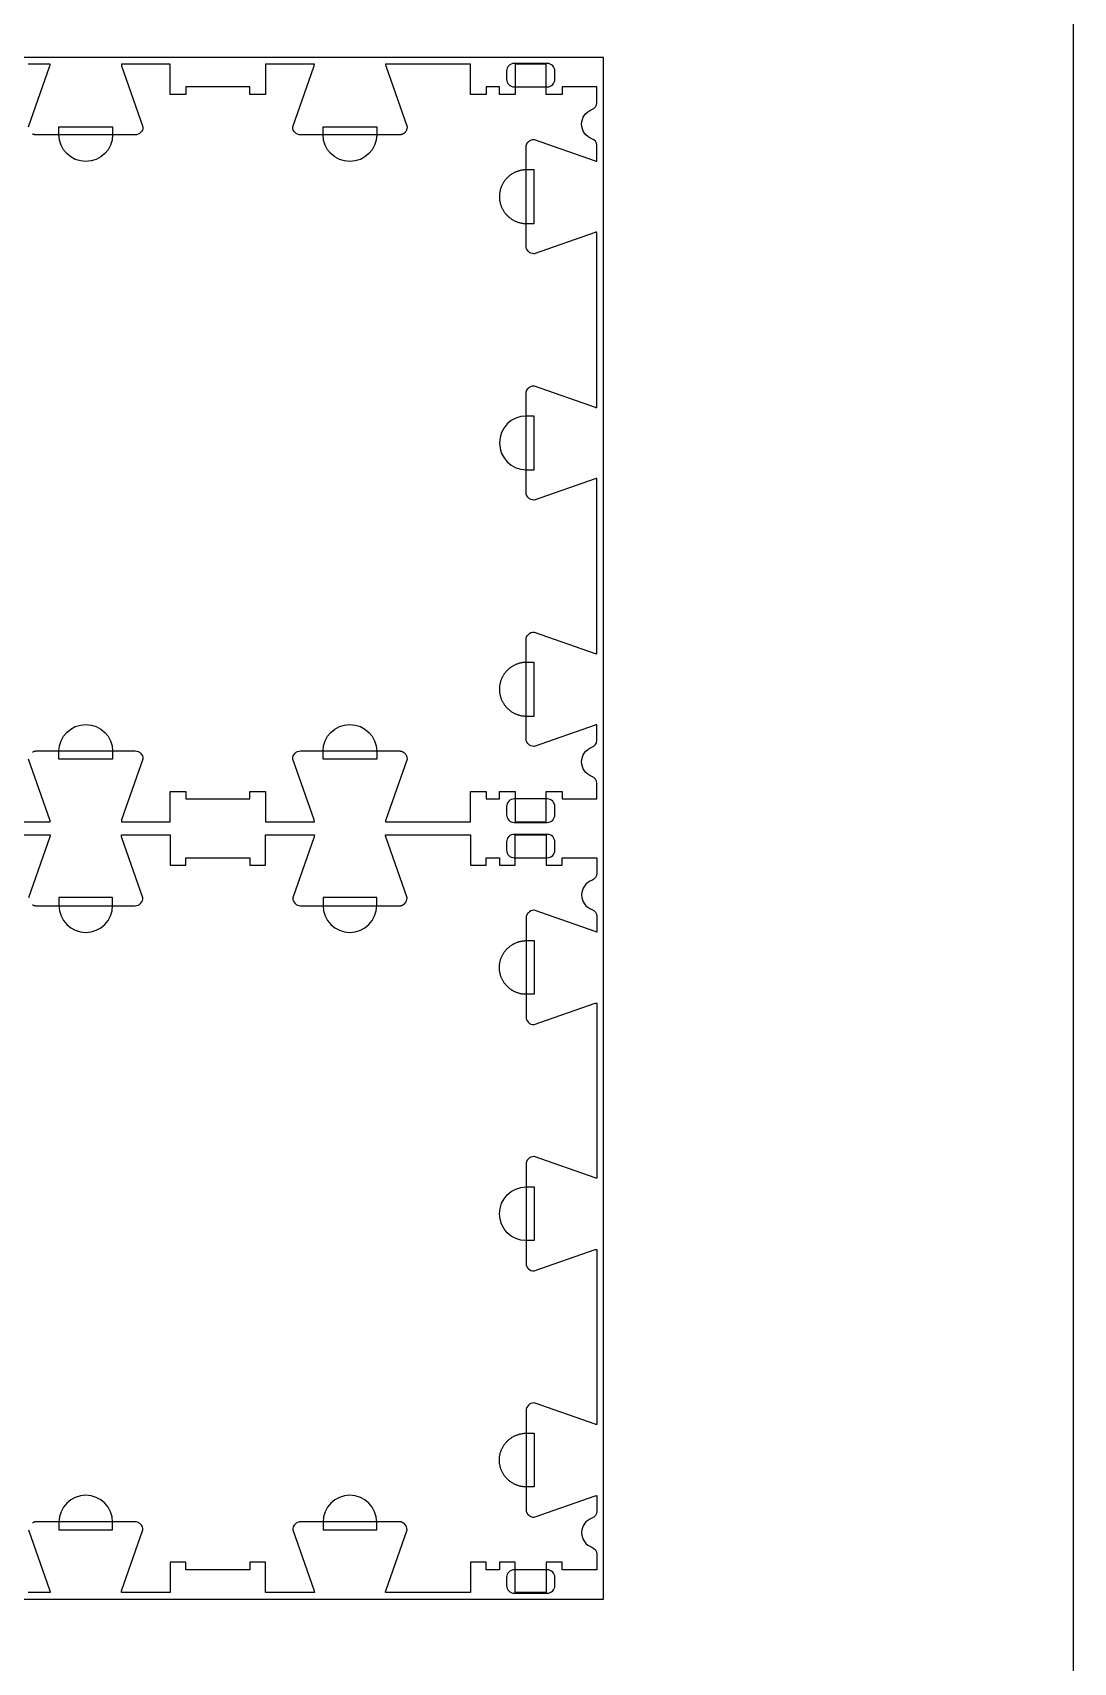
# Model space of a CAD drawing. Extents: x 0 to 4485, y 0 to 10771.
# Drawn here: x 2360 to 3183, y 5619 to 6909 of the extents above; entities that cross this region are included whole.
import ezdxf

# ---------------------------------------------------------------- set-up
doc = ezdxf.new("R2010")
doc.units = 0
for name, color, linetype in [('0_SHEET_SPRUCEPLY_2440X122', 1, 'CONTINUOUS'), ('4_ANYTOOL_CUTTHROUGH_OUTSI', 5, 'CONTINUOUS'), ('5_ANYTOOL_HALF_MILL_9MM_IN', 3, 'CONTINUOUS'), ('DONOTCUT', 7, 'CONTINUOUS')]:
    doc.layers.add(name, color=color, linetype=linetype)

msp = doc.modelspace()

# ---------------------------------------------------------------- linework, layer by layer
at = {"layer": '0_SHEET_SPRUCEPLY_2440X122'}
msp.add_lwpolyline([(371.7, 6889.4), (371.7, 5669.4), (2811.7, 5669.4), (2811.7, 6889.4)], close=True, dxfattribs=at)
at = {"layer": '4_ANYTOOL_CUTTHROUGH_OUTSI', "color": 5}
for points in [[(2357, 6834.5), (2373.9, 6882.8), (2373.9, 6882.8, 0.061485), (2374.1, 6884.2), (2356.7, 6884.2)], [(2360.2, 6339.9), (2360.3, 6339.9), (2360.4, 6340), (2360.6, 6340.1), (2360.7, 6340.1), (2360.9, 6340.2), (2361, 6340.3), (2361.1, 6340.3), (2361.3, 6340.4), (2361.4, 6340.4), (2361.6, 6340.4), (2361.7, 6340.5), (2361.9, 6340.5), (2362, 6340.6), (2362.2, 6340.6), (2362.3, 6340.6), (2362.5, 6340.6), (2362.6, 6340.6), (2362.8, 6340.7), (2362.9, 6340.7), (2363.1, 6340.7), (2363.2, 6340.7), (2441.2, 6340.7, -0.414214), (2447.5, 6334.4), (2447.5, 6334.4), (2447.5, 6334.3), (2430.6, 6286.1), (2430.6, 6286.1, 0.061485), (2430.4, 6284.7), (2469, 6284.7), (2469, 6308.7), (2481.5, 6308.7), (2481.5, 6302.7), (2532, 6302.7), (2532, 6308.7), (2544.5, 6308.7), (2544.5, 6284.7), (2583.1, 6284.7), (2583.1, 6284.7, 0.061485), (2582.8, 6286.1), (2565.9, 6334.3), (2565.9, 6334.4), (2565.9, 6334.4), (2565.9, 6334.4, -0.414214), (2572.2, 6340.7), (2650.2, 6340.7), (2650.3, 6340.7), (2650.5, 6340.7), (2650.6, 6340.7), (2650.8, 6340.6), (2650.9, 6340.6), (2651.1, 6340.6), (2651.2, 6340.6), (2651.4, 6340.6), (2651.5, 6340.5), (2651.7, 6340.5), (2651.8, 6340.4), (2652, 6340.4), (2652.1, 6340.4), (2652.3, 6340.3), (2652.4, 6340.3), (2652.5, 6340.2), (2652.7, 6340.1), (2652.8, 6340.1), (2653, 6340), (2653.1, 6339.9), (2653.2, 6339.9), (2653.4, 6339.8), (2653.5, 6339.7), (2653.6, 6339.6), (2653.8, 6339.5), (2653.9, 6339.4), (2654, 6339.3), (2654.1, 6339.2), (2654.2, 6339.1), (2654.4, 6339), (2654.5, 6338.9), (2654.6, 6338.8, -0.198912), (2656.4, 6334.4), (2656.4, 6334.4), (2656.4, 6334.3), (2639.5, 6286.1), (2639.5, 6286.1, 0.061485), (2639.3, 6284.7), (2706.5, 6284.7), (2706.5, 6308.7), (2719, 6308.7), (2719, 6302.7), (2729.5, 6302.7), (2729.5, 6308.7), (2742, 6308.7), (2742, 6284.7), (2766.5, 6284.7), (2766.5, 6308.7), (2779, 6308.7), (2779, 6302.7), (2806.5, 6302.7), (2806.5, 6315.1), (2806.5, 6315.1, 0.317837), (2802.6, 6320.5, -0.707107), (2802.6, 6343.6, 0.317837), (2806.5, 6349), (2806.5, 6361.4, 0.061485), (2805.1, 6361.2), (2756.8, 6344.3), (2756.7, 6344.3), (2756.7, 6344.3), (2756.7, 6344.3, -0.198912), (2752.3, 6346.1), (2752.2, 6346.2), (2752.1, 6346.3), (2752, 6346.4), (2751.9, 6346.5), (2751.8, 6346.7), (2751.7, 6346.8), (2751.6, 6346.9), (2751.5, 6347), (2751.4, 6347.2), (2751.3, 6347.3), (2751.3, 6347.4), (2751.2, 6347.6), (2751.1, 6347.7), (2751.1, 6347.8), (2751, 6348), (2750.9, 6348.1), (2750.9, 6348.3), (2750.8, 6348.4), (2750.8, 6348.6), (2750.7, 6348.7), (2750.7, 6348.9), (2750.6, 6349), (2750.6, 6349.2), (2750.6, 6349.3), (2750.5, 6349.5), (2750.5, 6349.6), (2750.5, 6349.8), (2750.5, 6349.9), (2750.5, 6350.1), (2750.5, 6350.2), (2750.5, 6350.4), (2750.5, 6350.5), (2750.5, 6428.5, -0.414214), (2756.7, 6434.8), (2756.7, 6434.8), (2756.8, 6434.8), (2805.1, 6417.9), (2805.1, 6417.9, 0.061485), (2806.5, 6417.6), (2806.5, 6556.3, 0.061485), (2805.1, 6556.1), (2756.8, 6539.2), (2756.7, 6539.2), (2756.7, 6539.2), (2756.7, 6539.2, -0.198912), (2752.3, 6541), (2752.2, 6541.1), (2752.1, 6541.2), (2752, 6541.3), (2751.9, 6541.4), (2751.8, 6541.6), (2751.7, 6541.7), (2751.6, 6541.8), (2751.5, 6541.9), (2751.4, 6542.1), (2751.3, 6542.2), (2751.3, 6542.3), (2751.2, 6542.5), (2751.1, 6542.6), (2751.1, 6542.7), (2751, 6542.9), (2750.9, 6543), (2750.9, 6543.2), (2750.8, 6543.3), (2750.8, 6543.5), (2750.7, 6543.6), (2750.7, 6543.8), (2750.6, 6543.9), (2750.6, 6544.1), (2750.6, 6544.2), (2750.5, 6544.4), (2750.5, 6544.5), (2750.5, 6544.7), (2750.5, 6544.8), (2750.5, 6545), (2750.5, 6545.1), (2750.5, 6545.3), (2750.5, 6545.4), (2750.5, 6623.4), (2750.5, 6623.6), (2750.5, 6623.7), (2750.5, 6623.9), (2750.5, 6624), (2750.5, 6624.2), (2750.5, 6624.3), (2750.5, 6624.5), (2750.6, 6624.6), (2750.6, 6624.8), (2750.6, 6624.9), (2750.7, 6625.1), (2750.7, 6625.2), (2750.8, 6625.4), (2750.8, 6625.5), (2750.9, 6625.7), (2750.9, 6625.8), (2751, 6626), (2751.1, 6626.1), (2751.1, 6626.2), (2751.2, 6626.4), (2751.3, 6626.5), (2751.3, 6626.6), (2751.4, 6626.8), (2751.5, 6626.9), (2751.6, 6627), (2751.7, 6627.2), (2751.8, 6627.3), (2751.9, 6627.4), (2752, 6627.5), (2752.1, 6627.6), (2752.2, 6627.7), (2752.3, 6627.8, -0.198912), (2756.7, 6629.7), (2756.7, 6629.7), (2756.8, 6629.7), (2805.1, 6612.8), (2805.1, 6612.8, 0.061485), (2806.5, 6612.5), (2806.5, 6751.2, 0.061485), (2805.1, 6751), (2756.8, 6734.1), (2756.7, 6734.1), (2756.7, 6734.1), (2756.7, 6734.1, -0.414214), (2750.5, 6740.3), (2750.5, 6818.3), (2750.5, 6818.5), (2750.5, 6818.6), (2750.5, 6818.8), (2750.5, 6818.9), (2750.5, 6819.1), (2750.5, 6819.2), (2750.5, 6819.4), (2750.6, 6819.5), (2750.6, 6819.7), (2750.6, 6819.8), (2750.7, 6820), (2750.7, 6820.1), (2750.8, 6820.3), (2750.8, 6820.4), (2750.9, 6820.6), (2750.9, 6820.7), (2751, 6820.9), (2751.1, 6821), (2751.1, 6821.1), (2751.2, 6821.3), (2751.3, 6821.4), (2751.3, 6821.5), (2751.4, 6821.7), (2751.5, 6821.8), (2751.6, 6821.9), (2751.7, 6822.1), (2751.8, 6822.2), (2751.9, 6822.3), (2752, 6822.4), (2752.1, 6822.5), (2752.2, 6822.6), (2752.3, 6822.7, -0.198912), (2756.7, 6824.6), (2756.7, 6824.6), (2756.8, 6824.6), (2805.1, 6807.7), (2805.1, 6807.7, 0.061485), (2806.5, 6807.4), (2806.5, 6819.8, 0.317837), (2802.6, 6825.2, -0.707107), (2802.6, 6848.3, 0.317837), (2806.5, 6853.8), (2806.5, 6866.2), (2779, 6866.2), (2779, 6860.2), (2766.5, 6860.2), (2766.5, 6884.2), (2742, 6884.2), (2742, 6860.2), (2729.5, 6860.2), (2729.5, 6866.2), (2719, 6866.2), (2719, 6860.2), (2706.5, 6860.2), (2706.5, 6884.2), (2639.3, 6884.2), (2639.3, 6884.2, 0.061485), (2639.5, 6882.8), (2656.4, 6834.5), (2656.4, 6834.5), (2656.4, 6834.4), (2656.4, 6834.4, -0.198912), (2654.6, 6830), (2654.5, 6829.9), (2654.4, 6829.8), (2654.2, 6829.7), (2654.1, 6829.6), (2654, 6829.5), (2653.9, 6829.4), (2653.8, 6829.3), (2653.6, 6829.2), (2653.5, 6829.1), (2653.4, 6829.1), (2653.2, 6829), (2653.1, 6828.9), (2653, 6828.8), (2652.8, 6828.8), (2652.7, 6828.7), (2652.5, 6828.6), (2652.4, 6828.6), (2652.3, 6828.5), (2652.1, 6828.5), (2652, 6828.4), (2651.8, 6828.4), (2651.7, 6828.4), (2651.5, 6828.3), (2651.4, 6828.3), (2651.2, 6828.3), (2651.1, 6828.2), (2650.9, 6828.2), (2650.8, 6828.2), (2650.6, 6828.2), (2650.5, 6828.2), (2650.3, 6828.2), (2650.2, 6828.2), (2572.2, 6828.2, -0.414214), (2565.9, 6834.4), (2565.9, 6834.5), (2565.9, 6834.5), (2582.8, 6882.8), (2582.8, 6882.8, 0.061485), (2583.1, 6884.2), (2544.5, 6884.2), (2544.5, 6860.2), (2532, 6860.2), (2532, 6866.2), (2481.5, 6866.2), (2481.5, 6860.2), (2469, 6860.2), (2469, 6884.2), (2430.4, 6884.2), (2430.4, 6884.2, 0.061485), (2430.6, 6882.8), (2447.5, 6834.5), (2447.5, 6834.5), (2447.5, 6834.4), (2447.5, 6834.4, -0.414214), (2441.2, 6828.2), (2363.2, 6828.2), (2363.1, 6828.2), (2362.9, 6828.2), (2362.8, 6828.2), (2362.6, 6828.2), (2362.5, 6828.2), (2362.3, 6828.2), (2362.2, 6828.3), (2362, 6828.3), (2361.9, 6828.3), (2361.7, 6828.4), (2361.6, 6828.4), (2361.4, 6828.4), (2361.3, 6828.5), (2361.1, 6828.5), (2361, 6828.6), (2360.9, 6828.6), (2360.7, 6828.7), (2360.6, 6828.8), (2360.4, 6828.8), (2360.3, 6828.9), (2360.2, 6829)], [(2307, 6284.7), (2374.1, 6284.7), (2374.1, 6284.7, 0.061485), (2373.9, 6286.1), (2357, 6334.3)], [(2307, 6274.2), (2374.1, 6274.2), (2374.1, 6274.2, -0.061485), (2373.9, 6272.8), (2357, 6224.5)], [(2360.2, 6219), (2360.3, 6218.9), (2360.4, 6218.8), (2360.6, 6218.8), (2360.7, 6218.7), (2360.9, 6218.6), (2361, 6218.6), (2361.1, 6218.5), (2361.3, 6218.5), (2361.4, 6218.4), (2361.6, 6218.4), (2361.7, 6218.4), (2361.9, 6218.3), (2362, 6218.3), (2362.2, 6218.3), (2362.3, 6218.2), (2362.5, 6218.2), (2362.6, 6218.2), (2362.8, 6218.2), (2362.9, 6218.2), (2363.1, 6218.2), (2363.2, 6218.2), (2441.2, 6218.2, 0.414214), (2447.5, 6224.4), (2447.5, 6224.5), (2447.5, 6224.5), (2430.6, 6272.8), (2430.6, 6272.8, -0.061485), (2430.4, 6274.2), (2469, 6274.2), (2469, 6250.2), (2481.5, 6250.2), (2481.5, 6256.2), (2532, 6256.2), (2532, 6250.2), (2544.5, 6250.2), (2544.5, 6274.2), (2583.1, 6274.2), (2583.1, 6274.2, -0.061485), (2582.8, 6272.8), (2565.9, 6224.5), (2565.9, 6224.5), (2565.9, 6224.4), (2565.9, 6224.4, 0.414214), (2572.2, 6218.2), (2650.2, 6218.2), (2650.3, 6218.2), (2650.5, 6218.2), (2650.6, 6218.2), (2650.8, 6218.2), (2650.9, 6218.2), (2651.1, 6218.2), (2651.2, 6218.3), (2651.4, 6218.3), (2651.5, 6218.3), (2651.7, 6218.4), (2651.8, 6218.4), (2652, 6218.4), (2652.1, 6218.5), (2652.3, 6218.5), (2652.4, 6218.6), (2652.5, 6218.6), (2652.7, 6218.7), (2652.8, 6218.8), (2653, 6218.8), (2653.1, 6218.9), (2653.2, 6219), (2653.4, 6219.1), (2653.5, 6219.1), (2653.6, 6219.2), (2653.8, 6219.3), (2653.9, 6219.4), (2654, 6219.5), (2654.1, 6219.6), (2654.2, 6219.7), (2654.4, 6219.8), (2654.5, 6219.9), (2654.6, 6220, 0.198912), (2656.4, 6224.4), (2656.4, 6224.5), (2656.4, 6224.5), (2639.5, 6272.8), (2639.5, 6272.8, -0.061485), (2639.3, 6274.2), (2706.5, 6274.2), (2706.5, 6250.2), (2719, 6250.2), (2719, 6256.2), (2729.5, 6256.2), (2729.5, 6250.2), (2742, 6250.2), (2742, 6274.2), (2766.5, 6274.2), (2766.5, 6250.2), (2779, 6250.2), (2779, 6256.2), (2806.5, 6256.2), (2806.5, 6243.8), (2806.5, 6243.8, -0.317837), (2802.6, 6238.3, 0.707107), (2802.6, 6215.2, -0.317837), (2806.5, 6209.8), (2806.5, 6197.4, -0.061485), (2805.1, 6197.7), (2756.8, 6214.6), (2756.7, 6214.6), (2756.7, 6214.6), (2756.7, 6214.6, 0.198912), (2752.3, 6212.7), (2752.2, 6212.6), (2752.1, 6212.5), (2752, 6212.4), (2751.9, 6212.3), (2751.8, 6212.2), (2751.7, 6212.1), (2751.6, 6211.9), (2751.5, 6211.8), (2751.4, 6211.7), (2751.3, 6211.5), (2751.3, 6211.4), (2751.2, 6211.3), (2751.1, 6211.1), (2751.1, 6211), (2751, 6210.9), (2750.9, 6210.7), (2750.9, 6210.6), (2750.8, 6210.4), (2750.8, 6210.3), (2750.7, 6210.1), (2750.7, 6210), (2750.6, 6209.8), (2750.6, 6209.7), (2750.6, 6209.5), (2750.5, 6209.4), (2750.5, 6209.2), (2750.5, 6209.1), (2750.5, 6208.9), (2750.5, 6208.8), (2750.5, 6208.6), (2750.5, 6208.5), (2750.5, 6208.3), (2750.5, 6130.3, 0.414214), (2756.7, 6124.1), (2756.7, 6124.1), (2756.8, 6124.1), (2805.1, 6141), (2805.1, 6141, -0.061485), (2806.5, 6141.2), (2806.5, 6002.5, -0.061485), (2805.1, 6002.8), (2756.8, 6019.7), (2756.7, 6019.7), (2756.7, 6019.7), (2756.7, 6019.7, 0.198912), (2752.3, 6017.8), (2752.2, 6017.7), (2752.1, 6017.6), (2752, 6017.5), (2751.9, 6017.4), (2751.8, 6017.3), (2751.7, 6017.2), (2751.6, 6017), (2751.5, 6016.9), (2751.4, 6016.8), (2751.3, 6016.6), (2751.3, 6016.5), (2751.2, 6016.4), (2751.1, 6016.2), (2751.1, 6016.1), (2751, 6016), (2750.9, 6015.8), (2750.9, 6015.7), (2750.8, 6015.5), (2750.8, 6015.4), (2750.7, 6015.2), (2750.7, 6015.1), (2750.6, 6014.9), (2750.6, 6014.8), (2750.6, 6014.6), (2750.5, 6014.5), (2750.5, 6014.3), (2750.5, 6014.2), (2750.5, 6014), (2750.5, 6013.9), (2750.5, 6013.7), (2750.5, 6013.6), (2750.5, 6013.4), (2750.5, 5935.4), (2750.5, 5935.3), (2750.5, 5935.1), (2750.5, 5935), (2750.5, 5934.8), (2750.5, 5934.7), (2750.5, 5934.5), (2750.5, 5934.4), (2750.6, 5934.2), (2750.6, 5934.1), (2750.6, 5933.9), (2750.7, 5933.8), (2750.7, 5933.6), (2750.8, 5933.5), (2750.8, 5933.3), (2750.9, 5933.2), (2750.9, 5933), (2751, 5932.9), (2751.1, 5932.7), (2751.1, 5932.6), (2751.2, 5932.5), (2751.3, 5932.3), (2751.3, 5932.2), (2751.4, 5932.1), (2751.5, 5931.9), (2751.6, 5931.8), (2751.7, 5931.7), (2751.8, 5931.6), (2751.9, 5931.4), (2752, 5931.3), (2752.1, 5931.2), (2752.2, 5931.1), (2752.3, 5931, 0.198912), (2756.7, 5929.2), (2756.7, 5929.2), (2756.8, 5929.2), (2805.1, 5946.1), (2805.1, 5946.1, -0.061485), (2806.5, 5946.3), (2806.5, 5807.6, -0.061485), (2805.1, 5807.9), (2756.8, 5824.8), (2756.7, 5824.8), (2756.7, 5824.8), (2756.7, 5824.8, 0.414214), (2750.5, 5818.5), (2750.5, 5740.5), (2750.5, 5740.4), (2750.5, 5740.2), (2750.5, 5740.1), (2750.5, 5739.9), (2750.5, 5739.8), (2750.5, 5739.6), (2750.5, 5739.5), (2750.6, 5739.3), (2750.6, 5739.2), (2750.6, 5739), (2750.7, 5738.9), (2750.7, 5738.7), (2750.8, 5738.6), (2750.8, 5738.4), (2750.9, 5738.3), (2750.9, 5738.1), (2751, 5738), (2751.1, 5737.8), (2751.1, 5737.7), (2751.2, 5737.6), (2751.3, 5737.4), (2751.3, 5737.3), (2751.4, 5737.2), (2751.5, 5737), (2751.6, 5736.9), (2751.7, 5736.8), (2751.8, 5736.7), (2751.9, 5736.5), (2752, 5736.4), (2752.1, 5736.3), (2752.2, 5736.2), (2752.3, 5736.1, 0.198912), (2756.7, 5734.3), (2756.7, 5734.3), (2756.8, 5734.3), (2805.1, 5751.2), (2805.1, 5751.2, -0.061485), (2806.5, 5751.4), (2806.5, 5739, -0.317837), (2802.6, 5733.6, 0.707107), (2802.6, 5710.5, -0.317837), (2806.5, 5705.1), (2806.5, 5692.7), (2779, 5692.7), (2779, 5698.7), (2766.5, 5698.7), (2766.5, 5674.7), (2742, 5674.7), (2742, 5698.7), (2729.5, 5698.7), (2729.5, 5692.7), (2719, 5692.7), (2719, 5698.7), (2706.7, 5698.7), (2706.5, 5698.7), (2706.5, 5674.7), (2639.3, 5674.7), (2639.3, 5674.7, -0.061485), (2639.5, 5676.1), (2656.4, 5724.3), (2656.4, 5724.4), (2656.4, 5724.4), (2656.4, 5724.4, 0.198912), (2654.6, 5728.8), (2654.5, 5728.9), (2654.4, 5729), (2654.2, 5729.1), (2654.1, 5729.2), (2654, 5729.3), (2653.9, 5729.4), (2653.8, 5729.5), (2653.6, 5729.6), (2653.5, 5729.7), (2653.4, 5729.8), (2653.2, 5729.9), (2653.1, 5729.9), (2653, 5730), (2652.8, 5730.1), (2652.7, 5730.1), (2652.5, 5730.2), (2652.4, 5730.3), (2652.3, 5730.3), (2652.1, 5730.4), (2652, 5730.4), (2651.8, 5730.4), (2651.7, 5730.5), (2651.5, 5730.5), (2651.4, 5730.6), (2651.2, 5730.6), (2651.1, 5730.6), (2650.9, 5730.6), (2650.8, 5730.6), (2650.6, 5730.7), (2650.5, 5730.7), (2650.3, 5730.7), (2650.2, 5730.7), (2572.2, 5730.7, 0.414214), (2565.9, 5724.4), (2565.9, 5724.4), (2565.9, 5724.3), (2582.8, 5676.1), (2582.8, 5676.1, -0.061485), (2583.1, 5674.7), (2544.5, 5674.7), (2544.5, 5698.7), (2532, 5698.7), (2532, 5692.7), (2481.5, 5692.7), (2481.5, 5698.7), (2469, 5698.7), (2469, 5674.7), (2430.4, 5674.7), (2430.4, 5674.7, -0.061485), (2430.6, 5676.1), (2447.5, 5724.3), (2447.5, 5724.4), (2447.5, 5724.4), (2447.5, 5724.4, 0.414214), (2441.2, 5730.7), (2363.2, 5730.7), (2363.1, 5730.7), (2362.9, 5730.7), (2362.8, 5730.7), (2362.6, 5730.6), (2362.5, 5730.6), (2362.3, 5730.6), (2362.2, 5730.6), (2362, 5730.6), (2361.9, 5730.5), (2361.7, 5730.5), (2361.6, 5730.4), (2361.4, 5730.4), (2361.3, 5730.4), (2361.1, 5730.3), (2361, 5730.3), (2360.9, 5730.2), (2360.7, 5730.1), (2360.6, 5730.1), (2360.4, 5730), (2360.3, 5729.9), (2360.2, 5729.9)], [(2357, 5724.3), (2373.9, 5676.1), (2373.9, 5676.1, -0.061485), (2374.1, 5674.7), (2356.7, 5674.7)]]:
    msp.add_lwpolyline(points, format="xyb", dxfattribs=at)
at = {"layer": '5_ANYTOOL_HALF_MILL_9MM_IN'}
for points in [[(2741.1, 6884.7, 0.414214), (2735.1, 6878.7), (2735.1, 6872.2, 0.414214), (2741.1, 6866.2), (2767.3, 6866.2, 0.414214), (2773.3, 6872.2), (2773.3, 6878.7, 0.414214), (2767.3, 6884.7)], [(2423.5, 6828.4, -1), (2381, 6828.4), (2381, 6828.7), (2381, 6834.7), (2423.5, 6834.7), (2423.5, 6828.7), (2423.5, 6828.4)], [(2632.4, 6828.4, -1), (2589.9, 6828.4), (2589.9, 6828.7), (2589.9, 6834.7), (2632.4, 6834.7), (2632.4, 6828.7), (2632.4, 6828.4)], [(2750.7, 6605.7, 1), (2750.7, 6563.2), (2751, 6563.2), (2757, 6563.2), (2757, 6605.7), (2751, 6605.7), (2750.7, 6605.7)], [(2381, 6340.4, -1), (2423.5, 6340.4), (2423.5, 6340.2), (2423.5, 6334.2), (2381, 6334.2), (2381, 6340.2), (2381, 6340.4)], [(2589.9, 6340.4, -1), (2632.4, 6340.4), (2632.4, 6340.2), (2632.4, 6334.2), (2589.9, 6334.2), (2589.9, 6340.2), (2589.9, 6340.4)], [(2741.1, 6302.7, 0.414214), (2735.1, 6296.7), (2735.1, 6290.2, 0.414214), (2741.1, 6284.2), (2767.3, 6284.2, 0.414214), (2773.3, 6290.2), (2773.3, 6296.7, 0.414214), (2767.3, 6302.7)], [(2741.1, 6274.7, 0.414214), (2735.1, 6268.7), (2735.1, 6262.2, 0.414214), (2741.1, 6256.2), (2767.3, 6256.2, 0.414214), (2773.3, 6262.2), (2773.3, 6268.7, 0.414214), (2767.3, 6274.7)], [(2381, 6218.4, 1), (2423.5, 6218.4), (2423.5, 6218.7), (2423.5, 6224.7), (2381, 6224.7), (2381, 6218.7), (2381, 6218.4)], [(2589.9, 6218.4, 1), (2632.4, 6218.4), (2632.4, 6218.7), (2632.4, 6224.7), (2589.9, 6224.7), (2589.9, 6218.7), (2589.9, 6218.4)], [(2750.7, 5953.2, -1), (2750.7, 5995.7), (2751, 5995.7), (2757, 5995.7), (2757, 5953.2), (2751, 5953.2), (2750.7, 5953.2)], [(2423.5, 5730.4, 1), (2381, 5730.4), (2381, 5730.2), (2381, 5724.2), (2423.5, 5724.2), (2423.5, 5730.2), (2423.5, 5730.4)], [(2632.4, 5730.4, 1), (2589.9, 5730.4), (2589.9, 5730.2), (2589.9, 5724.2), (2632.4, 5724.2), (2632.4, 5730.2), (2632.4, 5730.4)], [(2741.1, 5692.7, 0.414214), (2735.1, 5686.7), (2735.1, 5680.2, 0.414214), (2741.1, 5674.2), (2767.3, 5674.2, 0.414214), (2773.3, 5680.2), (2773.3, 5686.7, 0.414214), (2767.3, 5692.7)]]:
    msp.add_lwpolyline(points, format="xyb", close=True, dxfattribs=at)
for points in [[(2750.7, 6800.6), (2750.2, 6800.6), (2749.8, 6800.6), (2749.3, 6800.5), (2748.8, 6800.5), (2748.3, 6800.4), (2747.8, 6800.4), (2747.3, 6800.3), (2746.8, 6800.2), (2746.3, 6800.1), (2745.8, 6800), (2745.4, 6799.9), (2744.9, 6799.8), (2744.4, 6799.6), (2743.9, 6799.4), (2743.4, 6799.3), (2742.9, 6799.1), (2742.4, 6798.9), (2741.9, 6798.7), (2741.4, 6798.4), (2740.9, 6798.2), (2740.5, 6797.9), (2740, 6797.7), (2739.5, 6797.4), (2739.1, 6797.1), (2738.6, 6796.8), (2738.2, 6796.5), (2737.7, 6796.2), (2737.3, 6795.8), (2736.9, 6795.5), (2736.5, 6795.1), (2736.1, 6794.7), (2735.7, 6794.3), (2735.3, 6794), (2734.9, 6793.6), (2734.6, 6793.1), (2734.2, 6792.7), (2733.9, 6792.3), (2733.5, 6791.8), (2733.2, 6791.4), (2732.9, 6791), (2732.6, 6790.5), (2732.3, 6790), (2732.1, 6789.6), (2731.8, 6789.1), (2731.6, 6788.6), (2731.4, 6788.1), (2731.1, 6787.6), (2730.9, 6787.1), (2730.8, 6786.7), (2730.6, 6786.2), (2730.4, 6785.7), (2730.3, 6785.2), (2730.1, 6784.7), (2730, 6784.2), (2729.9, 6783.7), (2729.8, 6783.2), (2729.7, 6782.7), (2729.6, 6782.2), (2729.6, 6781.7), (2729.5, 6781.2), (2729.5, 6780.7), (2729.5, 6780.3), (2729.5, 6779.8), (2729.5, 6779.3), (2729.5, 6778.9), (2729.5, 6778.4), (2729.5, 6777.9), (2729.5, 6777.4), (2729.6, 6776.9), (2729.6, 6776.4), (2729.7, 6775.9), (2729.8, 6775.5), (2729.9, 6775), (2730, 6774.5), (2730.1, 6774), (2730.3, 6773.5), (2730.4, 6773), (2730.6, 6772.5), (2730.8, 6772), (2730.9, 6771.5), (2731.1, 6771), (2731.4, 6770.5), (2731.6, 6770), (2731.8, 6769.6), (2732.1, 6769.1), (2732.3, 6768.6), (2732.6, 6768.2), (2732.9, 6767.7), (2733.2, 6767.2), (2733.5, 6766.8), (2733.9, 6766.4), (2734.2, 6765.9), (2734.6, 6765.5), (2734.9, 6765.1), (2735.3, 6764.7), (2735.7, 6764.3), (2736.1, 6763.9), (2736.5, 6763.5), (2736.9, 6763.2), (2737.3, 6762.8), (2737.7, 6762.5), (2738.2, 6762.2), (2738.6, 6761.8), (2739.1, 6761.5), (2739.5, 6761.2), (2740, 6761), (2740.5, 6760.7), (2740.9, 6760.4), (2741.4, 6760.2), (2741.9, 6760), (2742.4, 6759.8), (2742.9, 6759.6), (2743.4, 6759.4), (2743.9, 6759.2), (2744.4, 6759), (2744.9, 6758.9), (2745.4, 6758.8), (2745.8, 6758.6), (2746.3, 6758.5), (2746.8, 6758.4), (2747.3, 6758.3), (2747.8, 6758.3), (2748.3, 6758.2), (2748.8, 6758.2), (2749.3, 6758.1), (2749.8, 6758.1), (2750.2, 6758.1), (2750.7, 6758.1), (2751, 6758.1), (2757, 6758.1), (2757, 6800.6), (2751, 6800.6), (2750.7, 6800.6)], [(2750.7, 6410.8), (2750.2, 6410.8), (2749.8, 6410.8), (2749.3, 6410.7), (2748.8, 6410.7), (2748.3, 6410.6), (2747.8, 6410.6), (2747.3, 6410.5), (2746.8, 6410.4), (2746.3, 6410.3), (2745.8, 6410.2), (2745.4, 6410.1), (2744.9, 6410), (2744.4, 6409.8), (2743.9, 6409.6), (2743.4, 6409.5), (2742.9, 6409.3), (2742.4, 6409.1), (2741.9, 6408.9), (2741.4, 6408.6), (2740.9, 6408.4), (2740.5, 6408.1), (2740, 6407.9), (2739.5, 6407.6), (2739.1, 6407.3), (2738.6, 6407), (2738.2, 6406.7), (2737.7, 6406.4), (2737.3, 6406), (2736.9, 6405.7), (2736.5, 6405.3), (2736.1, 6404.9), (2735.7, 6404.5), (2735.3, 6404.2), (2734.9, 6403.8), (2734.6, 6403.3), (2734.2, 6402.9), (2733.9, 6402.5), (2733.5, 6402), (2733.2, 6401.6), (2732.9, 6401.2), (2732.6, 6400.7), (2732.3, 6400.2), (2732.1, 6399.8), (2731.8, 6399.3), (2731.6, 6398.8), (2731.4, 6398.3), (2731.1, 6397.8), (2730.9, 6397.3), (2730.8, 6396.9), (2730.6, 6396.4), (2730.4, 6395.9), (2730.3, 6395.4), (2730.1, 6394.9), (2730, 6394.4), (2729.9, 6393.9), (2729.8, 6393.4), (2729.7, 6392.9), (2729.6, 6392.4), (2729.6, 6391.9), (2729.5, 6391.4), (2729.5, 6390.9), (2729.5, 6390.5), (2729.5, 6390), (2729.5, 6389.5), (2729.5, 6389.1), (2729.5, 6388.6), (2729.5, 6388.1), (2729.5, 6387.6), (2729.6, 6387.1), (2729.6, 6386.6), (2729.7, 6386.1), (2729.8, 6385.7), (2729.9, 6385.2), (2730, 6384.7), (2730.1, 6384.2), (2730.3, 6383.7), (2730.4, 6383.2), (2730.6, 6382.7), (2730.8, 6382.2), (2730.9, 6381.7), (2731.1, 6381.2), (2731.4, 6380.7), (2731.6, 6380.2), (2731.8, 6379.8), (2732.1, 6379.3), (2732.3, 6378.8), (2732.6, 6378.4), (2732.9, 6377.9), (2733.2, 6377.4), (2733.5, 6377), (2733.9, 6376.6), (2734.2, 6376.1), (2734.6, 6375.7), (2734.9, 6375.3), (2735.3, 6374.9), (2735.7, 6374.5), (2736.1, 6374.1), (2736.5, 6373.7), (2736.9, 6373.4), (2737.3, 6373), (2737.7, 6372.7), (2738.2, 6372.4), (2738.6, 6372), (2739.1, 6371.7), (2739.5, 6371.4), (2740, 6371.2), (2740.5, 6370.9), (2740.9, 6370.6), (2741.4, 6370.4), (2741.9, 6370.2), (2742.4, 6370), (2742.9, 6369.8), (2743.4, 6369.6), (2743.9, 6369.4), (2744.4, 6369.2), (2744.9, 6369.1), (2745.4, 6369), (2745.8, 6368.8), (2746.3, 6368.7), (2746.8, 6368.6), (2747.3, 6368.5), (2747.8, 6368.5), (2748.3, 6368.4), (2748.8, 6368.4), (2749.3, 6368.3), (2749.8, 6368.3), (2750.2, 6368.3), (2750.7, 6368.3), (2751, 6368.3), (2757, 6368.3), (2757, 6410.8), (2751, 6410.8), (2750.7, 6410.8)], [(2750.7, 6148.1), (2750.2, 6148.1), (2749.8, 6148.1), (2749.3, 6148.1), (2748.8, 6148.2), (2748.3, 6148.2), (2747.8, 6148.3), (2747.3, 6148.3), (2746.8, 6148.4), (2746.3, 6148.5), (2745.8, 6148.6), (2745.4, 6148.8), (2744.9, 6148.9), (2744.4, 6149), (2743.9, 6149.2), (2743.4, 6149.4), (2742.9, 6149.6), (2742.4, 6149.8), (2741.9, 6150), (2741.4, 6150.2), (2740.9, 6150.4), (2740.5, 6150.7), (2740, 6151), (2739.5, 6151.2), (2739.1, 6151.5), (2738.6, 6151.8), (2738.2, 6152.2), (2737.7, 6152.5), (2737.3, 6152.8), (2736.9, 6153.2), (2736.5, 6153.5), (2736.1, 6153.9), (2735.7, 6154.3), (2735.3, 6154.7), (2734.9, 6155.1), (2734.6, 6155.5), (2734.2, 6155.9), (2733.9, 6156.4), (2733.5, 6156.8), (2733.2, 6157.2), (2732.9, 6157.7), (2732.6, 6158.2), (2732.3, 6158.6), (2732.1, 6159.1), (2731.8, 6159.6), (2731.6, 6160), (2731.4, 6160.5), (2731.1, 6161), (2730.9, 6161.5), (2730.8, 6162), (2730.6, 6162.5), (2730.4, 6163), (2730.3, 6163.5), (2730.1, 6164), (2730, 6164.5), (2729.9, 6165), (2729.8, 6165.5), (2729.7, 6165.9), (2729.6, 6166.4), (2729.6, 6166.9), (2729.5, 6167.4), (2729.5, 6167.9), (2729.5, 6168.4), (2729.5, 6168.9), (2729.5, 6169.3), (2729.5, 6169.8), (2729.5, 6170.3), (2729.5, 6170.7), (2729.5, 6171.2), (2729.6, 6171.7), (2729.6, 6172.2), (2729.7, 6172.7), (2729.8, 6173.2), (2729.9, 6173.7), (2730, 6174.2), (2730.1, 6174.7), (2730.3, 6175.2), (2730.4, 6175.7), (2730.6, 6176.2), (2730.8, 6176.7), (2730.9, 6177.1), (2731.1, 6177.6), (2731.4, 6178.1), (2731.6, 6178.6), (2731.8, 6179.1), (2732.1, 6179.6), (2732.3, 6180), (2732.6, 6180.5), (2732.9, 6181), (2733.2, 6181.4), (2733.5, 6181.8), (2733.9, 6182.3), (2734.2, 6182.7), (2734.6, 6183.1), (2734.9, 6183.6), (2735.3, 6184), (2735.7, 6184.3), (2736.1, 6184.7), (2736.5, 6185.1), (2736.9, 6185.5), (2737.3, 6185.8), (2737.7, 6186.2), (2738.2, 6186.5), (2738.6, 6186.8), (2739.1, 6187.1), (2739.5, 6187.4), (2740, 6187.7), (2740.5, 6187.9), (2740.9, 6188.2), (2741.4, 6188.4), (2741.9, 6188.7), (2742.4, 6188.9), (2742.9, 6189.1), (2743.4, 6189.3), (2743.9, 6189.4), (2744.4, 6189.6), (2744.9, 6189.8), (2745.4, 6189.9), (2745.8, 6190), (2746.3, 6190.1), (2746.8, 6190.2), (2747.3, 6190.3), (2747.8, 6190.4), (2748.3, 6190.4), (2748.8, 6190.5), (2749.3, 6190.5), (2749.8, 6190.6), (2750.2, 6190.6), (2750.7, 6190.6), (2751, 6190.6), (2757, 6190.6), (2757, 6148.1), (2751, 6148.1), (2750.7, 6148.1)], [(2750.7, 5758.3), (2750.2, 5758.3), (2749.8, 5758.3), (2749.3, 5758.3), (2748.8, 5758.4), (2748.3, 5758.4), (2747.8, 5758.5), (2747.3, 5758.5), (2746.8, 5758.6), (2746.3, 5758.7), (2745.8, 5758.8), (2745.4, 5759), (2744.9, 5759.1), (2744.4, 5759.2), (2743.9, 5759.4), (2743.4, 5759.6), (2742.9, 5759.8), (2742.4, 5760), (2741.9, 5760.2), (2741.4, 5760.4), (2740.9, 5760.6), (2740.5, 5760.9), (2740, 5761.2), (2739.5, 5761.4), (2739.1, 5761.7), (2738.6, 5762), (2738.2, 5762.4), (2737.7, 5762.7), (2737.3, 5763), (2736.9, 5763.4), (2736.5, 5763.7), (2736.1, 5764.1), (2735.7, 5764.5), (2735.3, 5764.9), (2734.9, 5765.3), (2734.6, 5765.7), (2734.2, 5766.1), (2733.9, 5766.6), (2733.5, 5767), (2733.2, 5767.4), (2732.9, 5767.9), (2732.6, 5768.4), (2732.3, 5768.8), (2732.1, 5769.3), (2731.8, 5769.8), (2731.6, 5770.2), (2731.4, 5770.7), (2731.1, 5771.2), (2730.9, 5771.7), (2730.8, 5772.2), (2730.6, 5772.7), (2730.4, 5773.2), (2730.3, 5773.7), (2730.1, 5774.2), (2730, 5774.7), (2729.9, 5775.2), (2729.8, 5775.7), (2729.7, 5776.1), (2729.6, 5776.6), (2729.6, 5777.1), (2729.5, 5777.6), (2729.5, 5778.1), (2729.5, 5778.6), (2729.5, 5779.1), (2729.5, 5779.5), (2729.5, 5780), (2729.5, 5780.5), (2729.5, 5780.9), (2729.5, 5781.4), (2729.6, 5781.9), (2729.6, 5782.4), (2729.7, 5782.9), (2729.8, 5783.4), (2729.9, 5783.9), (2730, 5784.4), (2730.1, 5784.9), (2730.3, 5785.4), (2730.4, 5785.9), (2730.6, 5786.4), (2730.8, 5786.9), (2730.9, 5787.3), (2731.1, 5787.8), (2731.4, 5788.3), (2731.6, 5788.8), (2731.8, 5789.3), (2732.1, 5789.8), (2732.3, 5790.2), (2732.6, 5790.7), (2732.9, 5791.2), (2733.2, 5791.6), (2733.5, 5792), (2733.9, 5792.5), (2734.2, 5792.9), (2734.6, 5793.3), (2734.9, 5793.8), (2735.3, 5794.2), (2735.7, 5794.5), (2736.1, 5794.9), (2736.5, 5795.3), (2736.9, 5795.7), (2737.3, 5796), (2737.7, 5796.4), (2738.2, 5796.7), (2738.6, 5797), (2739.1, 5797.3), (2739.5, 5797.6), (2740, 5797.9), (2740.5, 5798.1), (2740.9, 5798.4), (2741.4, 5798.6), (2741.9, 5798.9), (2742.4, 5799.1), (2742.9, 5799.3), (2743.4, 5799.5), (2743.9, 5799.6), (2744.4, 5799.8), (2744.9, 5800), (2745.4, 5800.1), (2745.8, 5800.2), (2746.3, 5800.3), (2746.8, 5800.4), (2747.3, 5800.5), (2747.8, 5800.6), (2748.3, 5800.6), (2748.8, 5800.7), (2749.3, 5800.7), (2749.8, 5800.8), (2750.2, 5800.8), (2750.7, 5800.8), (2751, 5800.8), (2757, 5800.8), (2757, 5758.3), (2751, 5758.3), (2750.7, 5758.3)]]:
    msp.add_lwpolyline(points, close=True, dxfattribs=at)
at = {"layer": 'DONOTCUT'}
msp.add_lwpolyline([(0, 0), (3183.4, 0), (3183.4, 7593.4), (0, 7593.4)], close=True, dxfattribs=at)

doc.saveas('drawing.dxf')
